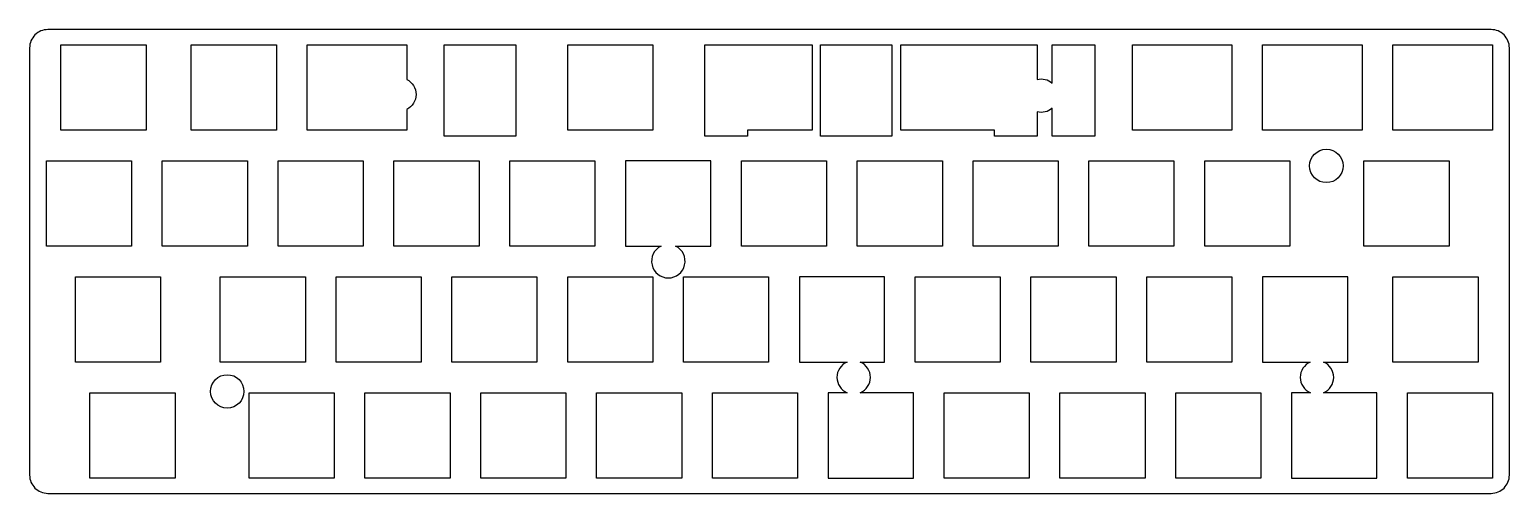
# Model space of a CAD drawing. Header units: millimetres. Extents: x -234 to 10, y -10 to 67.
import ezdxf

# ---------------------------------------------------------------- set-up
doc = ezdxf.new("R2010")
doc.units = ezdxf.units.MM
doc.layers.get('0').update_dxf_attribs({"linetype": 'CONTINUOUS'})

msp = doc.modelspace()

# ---------------------------------------------------------------- linework, layer by layer
for points in [[(9.77, -6.52), (9.77, 63.68, 0.414214), (6.77, 66.68), (-230.61, 66.68, 0.414214), (-233.61, 63.68), (-233.61, -6.52, 0.414214), (-230.61, -9.52), (6.77, -9.52, 0.414214)], [(-171.59, 64.15), (-171.59, 58.49, -0.621207), (-171.59, 53.56), (-171.59, 50.15), (-187.97, 50.15), (-187.97, 64.15)], [(-67.91, 53.16), (-67.91, 49.15), (-74.91, 49.15), (-74.91, 50.15), (-90.34, 50.15), (-90.34, 64.15), (-67.91, 64.15), (-67.91, 58.49, -0.246503), (-65.42, 57.9), (-65.42, 64.15), (-58.41, 64.15), (-58.41, 49.15), (-65.42, 49.15), (-65.42, 53.75, -0.246503)], [(-129.76, 31.1, 4.354733), (-127.36, 31.1), (-121.59, 31.1), (-121.59, 45.1), (-135.59, 45.1), (-135.59, 31.1)], [(-96.99, 7, 0.657649), (-96.98, 12.05), (-93.01, 12.05), (-93.01, 26.05), (-107.01, 26.05), (-107.01, 12.05), (-99.17, 12.05, 0.657649), (-99.16, 7), (-102.25, 7), (-102.25, -7), (-88.25, -7), (-88.25, 7)], [(-20.79, 7, 0.657649), (-20.78, 12.05), (-16.81, 12.05), (-16.81, 26.05), (-30.81, 26.05), (-30.81, 12.05), (-22.97, 12.05, 0.657649), (-22.96, 7), (-26.05, 7), (-26.05, -7), (-12.05, -7), (-12.05, 7)]]:
    msp.add_lwpolyline(points, format="xyb", close=True)
for points in [[(-228.46, 50.15), (-228.46, 64.15), (-214.46, 64.15), (-214.46, 50.15)], [(-207.03, 64.15), (-193.03, 64.15), (-193.03, 50.15), (-207.03, 50.15)], [(-165.42, 49.15), (-165.42, 64.15), (-153.66, 64.15), (-153.66, 49.15)], [(-145.11, 64.15), (-131.11, 64.15), (-131.11, 50.15), (-145.11, 50.15)], [(-104.92, 50.15), (-115.56, 50.15), (-115.56, 49.15), (-122.56, 49.15), (-122.56, 64.15), (-104.92, 64.15)], [(-91.78, 64.15), (-91.78, 49.15), (-103.51, 49.15), (-103.51, 64.15)], [(-35.86, 64.15), (-35.86, 50.15), (-52.24, 50.15), (-52.24, 64.15)], [(-14.43, 64.15), (-14.43, 50.15), (-30.81, 50.15), (-30.81, 64.15)], [(-9.38, 50.15), (-9.38, 64.15), (7, 64.15), (7, 50.15)], [(-230.84, 45.1), (-216.84, 45.1), (-216.84, 31.1), (-230.84, 31.1)], [(-197.79, 31.1), (-211.79, 31.1), (-211.79, 45.1), (-197.79, 45.1)], [(-178.74, 31.1), (-192.74, 31.1), (-192.74, 45.1), (-178.74, 45.1)], [(-159.69, 31.1), (-173.69, 31.1), (-173.69, 45.1), (-159.69, 45.1)], [(-154.64, 31.1), (-154.64, 45.1), (-140.64, 45.1), (-140.64, 31.1)], [(-116.54, 45.1), (-102.54, 45.1), (-102.54, 31.1), (-116.54, 31.1)], [(-83.49, 45.1), (-83.49, 31.1), (-97.49, 31.1), (-97.49, 45.1)], [(-78.44, 31.1), (-78.44, 45.1), (-64.44, 45.1), (-64.44, 31.1)], [(-45.39, 45.1), (-45.39, 31.1), (-59.39, 31.1), (-59.39, 45.1)], [(-40.34, 31.1), (-40.34, 45.1), (-26.34, 45.1), (-26.34, 31.1)], [(-0.14, 31.1), (-14.14, 31.1), (-14.14, 45.1), (-0.14, 45.1)], [(-212.07, 26.05), (-212.07, 12.05), (-226.08, 12.05), (-226.08, 26.05)], [(-202.26, 26.05), (-188.26, 26.05), (-188.26, 12.05), (-202.26, 12.05)], [(-183.21, 12.05), (-183.21, 26.05), (-169.21, 26.05), (-169.21, 12.05)], [(-150.16, 12.05), (-164.16, 12.05), (-164.16, 26.05), (-150.16, 26.05)], [(-145.11, 12.05), (-145.11, 26.05), (-131.11, 26.05), (-131.11, 12.05)], [(-112.06, 26.05), (-112.06, 12.05), (-126.06, 12.05), (-126.06, 26.05)], [(-73.96, 26.05), (-73.96, 12.05), (-87.96, 12.05), (-87.96, 26.05)], [(-68.91, 26.05), (-54.91, 26.05), (-54.91, 12.05), (-68.91, 12.05)], [(-49.86, 26.05), (-35.86, 26.05), (-35.86, 12.05), (-49.86, 12.05)], [(-9.38, 12.05), (-9.38, 26.05), (4.62, 26.05), (4.62, 12.05)], [(-209.69, -7), (-223.69, -7), (-223.69, 7), (-209.69, 7)], [(-197.5, -7), (-197.5, 7), (-183.5, 7), (-183.5, -7)], [(-164.45, 7), (-164.45, -7), (-178.45, -7), (-178.45, 7)], [(-145.4, 7), (-145.4, -7), (-159.4, -7), (-159.4, 7)], [(-140.35, 7), (-126.35, 7), (-126.35, -7), (-140.35, -7)], [(-121.3, -7), (-121.3, 7), (-107.3, 7), (-107.3, -7)], [(-69.2, -7), (-83.2, -7), (-83.2, 7), (-69.2, 7)], [(-64.15, -7), (-64.15, 7), (-50.15, 7), (-50.15, -7)], [(-31.1, 7), (-31.1, -7), (-45.1, -7), (-45.1, 7)], [(7, -7), (-7, -7), (-7, 7), (7, 7)]]:
    msp.add_lwpolyline(points, close=True)
for centre in [(-20.33, 44.28), (-201.11, 7.23)]:
    msp.add_circle(centre, 2.75)

doc.saveas('drawing.dxf')
